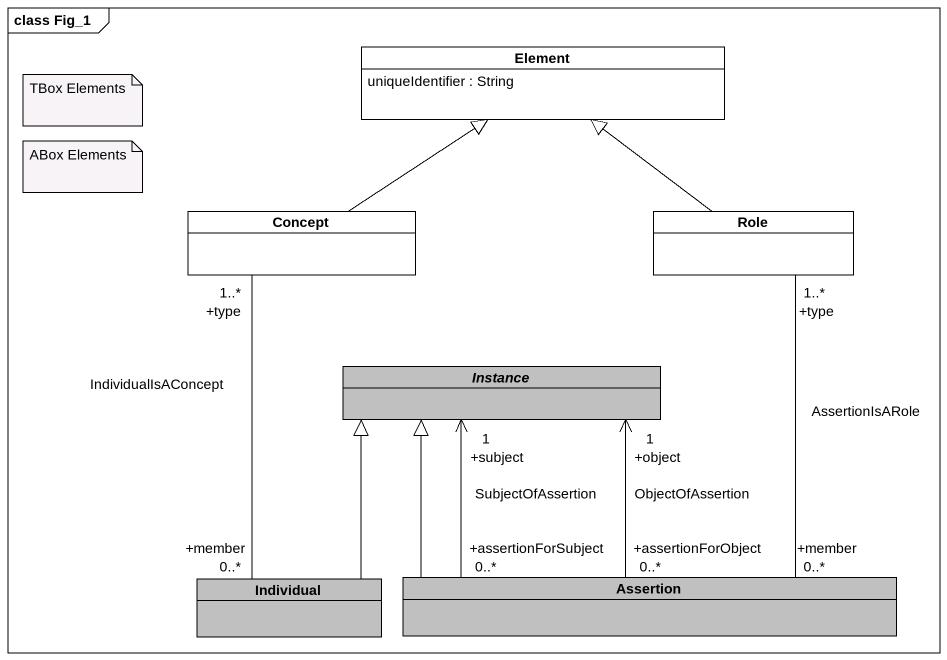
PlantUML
@startuml
mainframe class Fig_1
hide circle
hide empty members
class Element #FFFFFF {
  uniqueIdentifier : String
}
class Concept #FFFFFF
class Role #FFFFFF
abstract class Instance #C0C0C0
class Individual #C0C0C0
class Assertion #C0C0C0
Concept -up-|> Element
Concept "+type\n1..*" -- "+member\n0..*" Individual : IndividualIsAConcept
Role -up-|> Element
Role "+type\n1..*" -- "+member\n0..*" Assertion : AssertionIsARole
Individual -up-|> Instance
Assertion "+assertionForSubject\n0..*" -up-> "+subject\n1" Instance : SubjectOfAssertion
Assertion "+assertionForObject\n0..*" -up-> "+object\n1" Instance : ObjectOfAssertion
Assertion -up-|> Instance
note as N1
  TBox Elements
end note
note as N2
  ABox Elements
end note
@enduml
